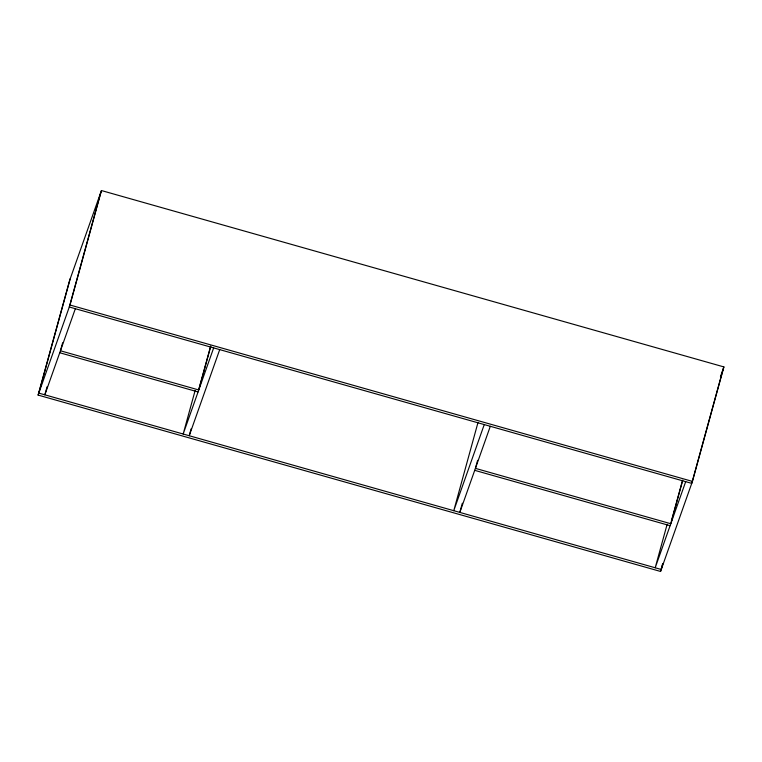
<?xml version="1.0" encoding="UTF-8"?>
<svg xmlns="http://www.w3.org/2000/svg" width="762" height="762" viewBox="0 0 762 762"><rect width="100%" height="100%" fill="white"/><g stroke="black" fill="none" stroke-linecap="round" stroke-linejoin="round"><path stroke-width="1.14" d="M38.1 395.078L69.561 280.597L101.451 190.548L723.9 366.922L692.439 481.403L660.549 571.452L38.1 395.078L69.99 305.019L101.451 190.548M70.256 278.625L38.795 393.106L661.245 569.481L662.826 563.756M47.053 386.81L44.853 394.821L75.343 308.705M100.755 192.519L69.294 306.991L691.744 483.375L723.205 368.894M62.646 342.757L60.446 350.777L198.768 389.973L210.741 346.405M195.148 390.449L183.175 434.016L213.665 347.901M199.015 388.506L210.674 346.081M191.11 428.854L189.224 435.731L219.713 349.615M478.022 422.405L453.761 510.692L484.261 424.577M462.334 503.234L459.819 512.407L490.309 426.291M477.622 460.343L475.412 468.363L670.798 523.732L682.762 480.165M667.15 524.266L655.196 567.766L685.695 481.66M671.36 521.113L682.381 480.984M660.549 571.452L662.75 563.442M720.433 376.723L723.9 366.922M69.99 305.019L692.439 481.403M59.75 352.749L198.072 391.944M474.716 470.335L670.093 525.694"/></g></svg>
